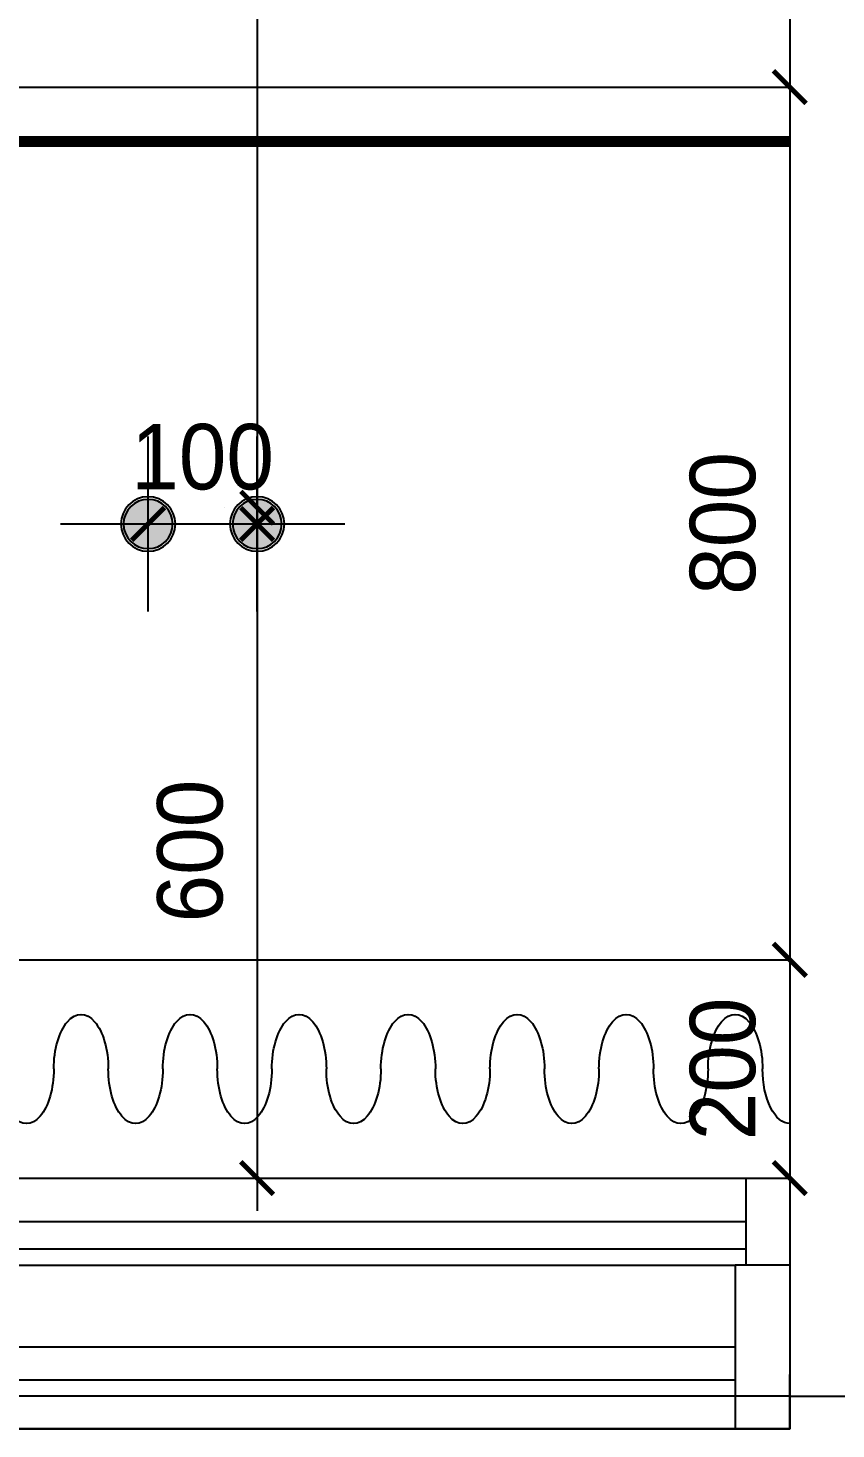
# Model space of a CAD drawing. Header units: inches. Extents: x 262342 to 305842, y 10210 to 38486.
# Drawn here: x 298277 to 299018, y 26122 to 27406 of the extents above; entities that cross this region are included whole.
import ezdxf

# ---------------------------------------------------------------- set-up
doc = ezdxf.new("R2010")
doc.units = ezdxf.units.IN
doc.header["$LTSCALE"] = 50
doc.header["$MEASUREMENT"] = 0
doc.linetypes.add('HID', pattern=[2.5, 1.5, -1])
for name, color, linetype in [('01. F-소품', 3, 'Continuous'), ('06-LIGHT', 4, 'Continuous'), ('07-DIM WAL', 5, 'Continuous'), ('2CONTINUOUS', 2, 'Continuous'), ('C-WIN', 4, 'Continuous'), ('RC-LIGHT', 7, 'Continuous')]:
    doc.layers.add(name, color=color, linetype=linetype)
doc.styles.add('HY 울릉도 L', font='')
doc.styles.get('HY 울릉도 L').set_extended_font_data('HY울릉도L')
doc.dimstyles.new('30', dxfattribs={"dimscale": 30, "dimtxt": 2, "dimasz": 1, "dimexe": 1, "dimexo": 1, "dimgap": 1, "dimtad": 1, "dimdec": 0, "dimrnd": 0.05, "dimdsep": 46, "dimlunit": 6, "dimtxsty": 'HY 울릉도 L', "dimblk": 'ARCHTICK', "dimcen": 2.5, "dimdle": 1, "dimclrd": 133, "dimclre": 133, "dimclrt": 30, "dimadec": 0, "dimazin": 0, "dimtfac": 1, "dimtdec": 0, "dimtix": 1, "dimtmove": 2, "dimatfit": 3, "dimldrblk": 'ARCHTICK', "dimfxl": 1, "dimlwd": -1, "dimlwe": -1, "dimarcsym": 0})

# ---------------------------------------------------------------- blocks, each defined once
blk = doc.blocks.new('vudausseh')
at = {"layer": '2CONTINUOUS'}
blk.add_lwpolyline([(278567, 34304), (278367, 34304), (278367, 33824), (275899, 33824), (275899, 31974), (276099, 31974), (276099, 33197), (277500, 33197), (277500, 31109), (276099, 31109), (276099, 31139), (275899, 31139), (275899, 30409), (276099, 30409), (276099, 31009), (277476, 31009), (277476, 26152), (277676, 26152), (277676, 33624), (278567, 33624), (278567, 34304)], dxfattribs=at)
at = {"layer": 'C-WIN'}
for p, q in [((274939, 26352), (277436, 26352)), ((274899, 26272), (277426, 26272)), ((274949, 26272), (277426, 26272)), ((274949, 26122), (277426, 26122))]:
    blk.add_line(p, q, dxfattribs=at)
for points in [[(274899, 26352), (277476, 26352), (277476, 26122), (274899, 26122)], [(274899, 26352), (277476, 26352), (277476, 26152), (274899, 26152)]]:
    blk.add_lwpolyline(points, close=True, dxfattribs=at)
for points in [[(277436, 26272), (277436, 26352), (277476, 26352)], [(277436, 26312), (276157.5, 26312), (276157.5, 26287), (277436, 26287)], [(277476, 26272), (277426, 26272), (277426, 26122), (277476, 26122), (277476, 26172)], [(277426, 26197), (276157.5, 26197), (276157.5, 26167), (277426, 26167)]]:
    blk.add_lwpolyline(points, dxfattribs=at)
blk = doc.blocks.new('VJSWJDEH')
blk.add_blockref('vudausseh', (21500, 0))
blk = doc.blocks.new('FFSFDF')
at = {"layer": '01. F-소품'}
blk.add_hatch(color=8, dxfattribs=at).paths.add_polyline_path([(1567672.9, 1746751.1), (1567679.9, 1746744.1), (1567715.3, 1746779.4), (1567679.9, 1746814.8), (1567672.9, 1746807.7), (1567701.2, 1746779.4)])
at = {"layer": '01. F-소품', "color": 8}
for p, q in [((1567672.9, 1746807.7), (1567679.9, 1746814.8)), ((1567474.8, 1746779.4), (1567701.2, 1746779.4)), ((1567672.9, 1746751.1), (1567679.9, 1746744.1))]:
    blk.add_line(p, q, dxfattribs=at)
for points in [[(1567672.9, 1746807.7), (1567701.2, 1746779.4), (1567672.9, 1746751.1)], [(1567679.9, 1746814.8), (1567715.3, 1746779.4), (1567679.9, 1746744.1)]]:
    blk.add_lwpolyline(points, dxfattribs=at)
for centre, start_param, end_param in [((1566799.8, 1746779.4), 1.570796, 4.712389), ((1566899.8, 1746779.4), 1.570796, 4.712389), ((1566999.8, 1746779.4), 1.570796, 4.712389), ((1567099.8, 1746779.4), 1.570796, 4.712389), ((1567199.8, 1746779.4), 1.570796, 4.712389), ((1567299.8, 1746779.4), 1.570796, 4.712389), ((1567399.8, 1746779.4), 1.570796, 4.712389), ((1566749.8, 1746779.4), 6.283185, 7.853982), ((1566849.8, 1746779.4), 4.712389, 7.853982), ((1566949.8, 1746779.4), 4.712389, 7.853982), ((1567049.8, 1746779.4), 4.712389, 7.853982), ((1567149.8, 1746779.4), 4.712389, 7.853982), ((1567249.8, 1746779.4), 4.712389, 7.853982), ((1567349.8, 1746779.4), 4.712389, 7.853982), ((1567449.8, 1746779.4), 4.712389, 7.853982)]:
    blk.add_ellipse(centre, major_axis=(0, -50), ratio=0.5, start_param=start_param, end_param=end_param, dxfattribs=at)
blk = doc.blocks.new('1')
at = {"linetype": 'Continuous'}
h = blk.add_hatch(color=4, dxfattribs=at)
h.dxf.hatch_style = 1
edge = h.paths.add_edge_path()
edge.add_arc((11539653.5, -14273503.8), 37.5, 0, 360)
at = {"color": 1, "linetype": 'Continuous'}
for p, q in [((11539653.5, -14273637.1), (11539653.5, -14273370.5)), ((11539520.2, -14273503.8), (11539786.8, -14273503.8))]:
    blk.add_line(p, q, dxfattribs=at)
at = {"color": 4, "linetype": 'Continuous'}
for radius in [41.5, 37.5]:
    blk.add_circle((11539653.5, -14273503.8), radius, dxfattribs=at)
blk = doc.blocks.new('_ArchTick')
at = {"color": 0, "linetype": 'ByBlock', "const_width": 0.15}
blk.add_lwpolyline([(-0.5, -0.5), (0.5, 0.5)], dxfattribs=at)
blk = doc.blocks.new('*D1274')
at = {"layer": '07-DIM WAL', "color": 133}
for p, q in [((298387.5, 26981.5), (298387.5, 26981.5)), ((298357.5, 26951.5), (298517.5, 26951.5)), ((298487.5, 26921.5), (298487.5, 26921.5))]:
    blk.add_line(p, q, dxfattribs=at)
at = {"layer": 'Defpoints', "color": 0}
for p in [(298387.5, 26951.5), (298487.5, 26951.5), (298487.5, 26951.5)]:
    blk.add_point(p, dxfattribs=at)
at = {"layer": '07-DIM WAL', "color": 133, "xscale": 30, "yscale": 30, "zscale": 30}
blk.add_blockref('_ArchTick', (298387.5, 26951.5), dxfattribs=at)
at = {"layer": '07-DIM WAL', "color": 133, "xscale": 30, "yscale": 30, "zscale": 30, "rotation": 180}
blk.add_blockref('_ArchTick', (298487.5, 26951.5), dxfattribs=at)
at = {"layer": '07-DIM WAL', "color": 30, "insert": (298437.5, 27012.8), "char_height": 60, "attachment_point": 5, "style": 'HY 울릉도 L'}
blk.add_mtext('100', dxfattribs=at)
blk = doc.blocks.new('*D1280')
at = {"layer": '07-DIM WAL', "color": 133}
for p, q in [((298487.5, 28496.5), (298487.5, 26936.5)), ((298457.5, 28466.5), (298457.5, 28466.5)), ((298457.5, 26966.5), (298457.5, 26966.5))]:
    blk.add_line(p, q, dxfattribs=at)
at = {"layer": 'Defpoints', "color": 0}
for p in [(298487.5, 28466.5), (298487.5, 26966.5), (298487.5, 26966.5)]:
    blk.add_point(p, dxfattribs=at)
at = {"layer": '07-DIM WAL', "color": 133, "xscale": 30, "yscale": 30, "zscale": 30}
for p, rotation in [((298487.5, 28466.5), 90), ((298487.5, 26966.5), 270)]:
    blk.add_blockref('_ArchTick', p, dxfattribs=dict(at, rotation=rotation))
at = {"layer": '07-DIM WAL', "color": 30, "insert": (298421.6, 27716.5), "char_height": 60, "attachment_point": 5, "rotation": 90, "style": 'HY 울릉도 L'}
blk.add_mtext('1,500', dxfattribs=at)
blk = doc.blocks.new('*D1281')
at = {"layer": '07-DIM WAL', "color": 133}
for p, q in [((298976, 27382), (298976, 26522)), ((298946, 27352), (298946, 27352)), ((298946, 26552), (298946, 26552))]:
    blk.add_line(p, q, dxfattribs=at)
at = {"layer": 'Defpoints', "color": 0}
for p in [(298976, 27352), (298976, 26552), (298976, 26552)]:
    blk.add_point(p, dxfattribs=at)
at = {"layer": '07-DIM WAL', "color": 133, "xscale": 30, "yscale": 30, "zscale": 30}
for p, rotation in [((298976, 27352), 90), ((298976, 26552), 270)]:
    blk.add_blockref('_ArchTick', p, dxfattribs=dict(at, rotation=rotation))
at = {"layer": '07-DIM WAL', "color": 30, "insert": (298914.697422, 26952), "char_height": 60, "attachment_point": 5, "rotation": 90, "style": 'HY 울릉도 L'}
blk.add_mtext('800', dxfattribs=at)
blk = doc.blocks.new('*D1282')
at = {"layer": '07-DIM WAL', "color": 133}
for p, q in [((298976, 26582), (298976, 26322)), ((298946, 26552), (298946, 26552)), ((298946, 26352), (298946, 26352))]:
    blk.add_line(p, q, dxfattribs=at)
at = {"layer": 'Defpoints', "color": 0}
for p in [(298976, 26552), (298976, 26352), (298976, 26352)]:
    blk.add_point(p, dxfattribs=at)
at = {"layer": '07-DIM WAL', "color": 133, "xscale": 30, "yscale": 30, "zscale": 30}
for p, rotation in [((298976, 26552), 270), ((298976, 26352), 90)]:
    blk.add_blockref('_ArchTick', p, dxfattribs=dict(at, rotation=rotation))
at = {"layer": '07-DIM WAL', "color": 30, "insert": (298914.7, 26452), "char_height": 60, "attachment_point": 5, "rotation": 90, "style": 'HY 울릉도 L'}
blk.add_mtext('200', dxfattribs=at)
blk = doc.blocks.new('*D1283')
at = {"layer": '07-DIM WAL', "color": 133}
for p, q in [((298487.5, 26981.5), (298487.5, 26322)), ((298457.5, 26951.5), (298457.5, 26951.5)), ((298457.5, 26352), (298457.5, 26352))]:
    blk.add_line(p, q, dxfattribs=at)
at = {"layer": 'Defpoints', "color": 0}
for p in [(298487.5, 26951.5), (298487.5, 26352), (298487.5, 26352)]:
    blk.add_point(p, dxfattribs=at)
at = {"layer": '07-DIM WAL', "color": 133, "xscale": 30, "yscale": 30, "zscale": 30}
for p, rotation in [((298487.5, 26951.5), 90), ((298487.5, 26352), 270)]:
    blk.add_blockref('_ArchTick', p, dxfattribs=dict(at, rotation=rotation))
at = {"layer": '07-DIM WAL', "color": 30, "insert": (298426.2, 26651.7), "char_height": 60, "attachment_point": 5, "rotation": 90, "style": 'HY 울릉도 L'}
blk.add_mtext('600', dxfattribs=at)

msp = doc.modelspace()

# ---------------------------------------------------------------- linework, layer by layer
at = {"layer": '06-LIGHT', "color": 10, "linetype": 'HID', "lineweight": 25}
msp.add_lwpolyline([(296399, 27302, 10, 10, 0), (298976, 27302, 0, 0, 0)], format="xyseb", dxfattribs=at)
at = {"layer": 'RC-LIGHT'}
for p, q in [((296399, 27352), (298976, 27352)), ((296399, 26552), (298976, 26552))]:
    msp.add_line(p, q, dxfattribs=at)

# ---------------------------------------------------------------- block references
msp.add_blockref('VJSWJDEH', (0, 0))
at = {"color": 0, "xscale": -1}
msp.add_blockref('FFSFDF', (1865725.8, -1720327.4), dxfattribs=at)
at = {"layer": 'RC-LIGHT', "xscale": -0.6024096385271789, "yscale": 0.6024096385271789, "zscale": 0.6024096385271789, "rotation": 270}
for p in [(8896883.8, -6924647), (8896983.8, -6924647)]:
    msp.add_blockref('1', p, dxfattribs=at)

# ---------------------------------------------------------------- dimensions: what is measured, and where the dimension line sits
at = {"layer": '07-DIM WAL'}
for base, p1, p2, picture, middle in [((298487.5, 26966.5), (298487.5, 28466.5), (298487.5, 26966.5), '*D1280', (298421.6, 27716.5)), ((298976, 26552), (298976, 27352), (298976, 26552), '*D1281', (298914.7, 26952)), ((298487.5, 26352), (298487.5, 26951.5), (298487.5, 26352), '*D1283', (298426.2381275, 26651.75)), ((298976, 26352), (298976, 26552), (298976, 26352), '*D1282', (298914.7, 26452))]:
    dim = msp.add_linear_dim(base=base, p1=p1, p2=p2, angle=90, dimstyle='30', dxfattribs=at)
    dim.commit()
    dim.dimension.update_dxf_attribs({"geometry": picture, "text_midpoint": middle})
dim = msp.add_linear_dim(base=(298487.5, 26951.5), p1=(298387.5, 26951.5), p2=(298487.5, 26951.5), dimstyle='30', override={"dimtfill": 0}, dxfattribs=at)
dim.commit()
dim.dimension.update_dxf_attribs({"geometry": '*D1274', "text_midpoint": (298437.5, 27012.8)})

doc.saveas('drawing.dxf')
